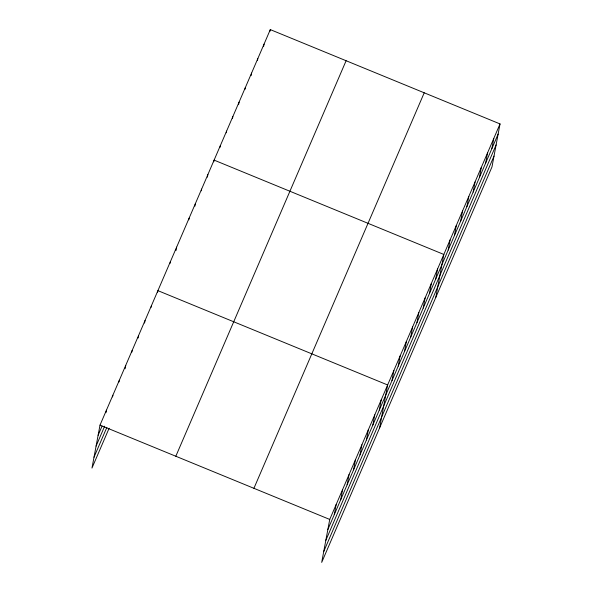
<?xml version="1.0" encoding="UTF-8"?>
<svg xmlns="http://www.w3.org/2000/svg" width="592" height="592" viewBox="0 0 592 592"><rect width="100%" height="100%" fill="white"/><g stroke="black" fill="none" stroke-linecap="round" stroke-linejoin="round"><path stroke-width="0.89" d="M500.025 123.928L329.737 519.443L321.7 562.4L491.989 166.885L500.025 123.928L270.3 29.6L100.011 425.115L91.975 468.072L109.128 428.231M105.968 412.713L106.442 410.175M112.561 396.929L112.88 395.234M118.992 381.981L119.31 380.286M125.112 368.735L125.741 365.345M131.861 352.099L132.179 350.405M138.136 338.01L138.609 335.464M144.566 323.062L145.04 320.524M151.16 307.278L151.478 305.583M157.59 292.337L157.909 290.642L387.634 384.97L379.598 427.927M170.082 263.329L170.4 261.634M176.009 250.52L176.645 247.13M188.811 219.824L189.129 218.13M194.901 206.171L195.375 203.626M201.302 190.816L201.62 189.122M207.385 177.163L207.866 174.625M213.786 161.816L214.104 160.121L443.83 254.449L435.793 297.406M220.032 147.312L220.35 145.617M226.277 132.808L226.595 131.113M232.523 118.311L232.841 116.617M238.606 104.651L239.079 102.113M245.007 89.303L245.325 87.609M251.097 75.65L251.57 73.105M257.498 60.303L257.816 58.608M263.581 46.642L264.062 44.104M269.989 31.295L270.3 29.6M334.265 514.67L336.167 504.502M340.703 499.729L342.605 489.562M347.134 484.781L349.036 474.614M353.565 469.841L355.466 459.673M360.003 454.9L361.904 444.733M366.433 439.96L368.335 429.792M372.864 425.019L374.773 414.851M379.302 410.078L381.204 399.911M391.978 380.634L393.88 370.466M398.224 366.13L400.125 355.962M404.462 351.626L406.371 341.458M410.707 337.129L412.609 326.962M416.953 322.625L418.855 312.458M423.199 308.121L425.1 297.954M429.444 293.617L431.346 283.45M435.682 279.121L437.592 268.946M448.174 250.113L450.075 239.945M454.419 235.609L456.321 225.441M460.665 221.105L462.567 210.937M466.903 206.608L468.805 196.44M473.149 192.104L475.05 181.936M479.394 177.6L481.296 167.432M485.64 163.096L487.542 152.928M491.878 148.599L493.787 138.432M98.109 435.283L102.039 426.151M96.082 446.102L104.658 426.181M93.995 457.253L106.863 427.365M175.824 456.24L346.113 60.724M253.924 488.311L424.22 92.796M327.835 529.611L498.124 134.095M325.807 540.429L496.103 144.914M323.72 551.581L494.017 156.066M100.011 425.115L329.737 519.443"/></g></svg>
